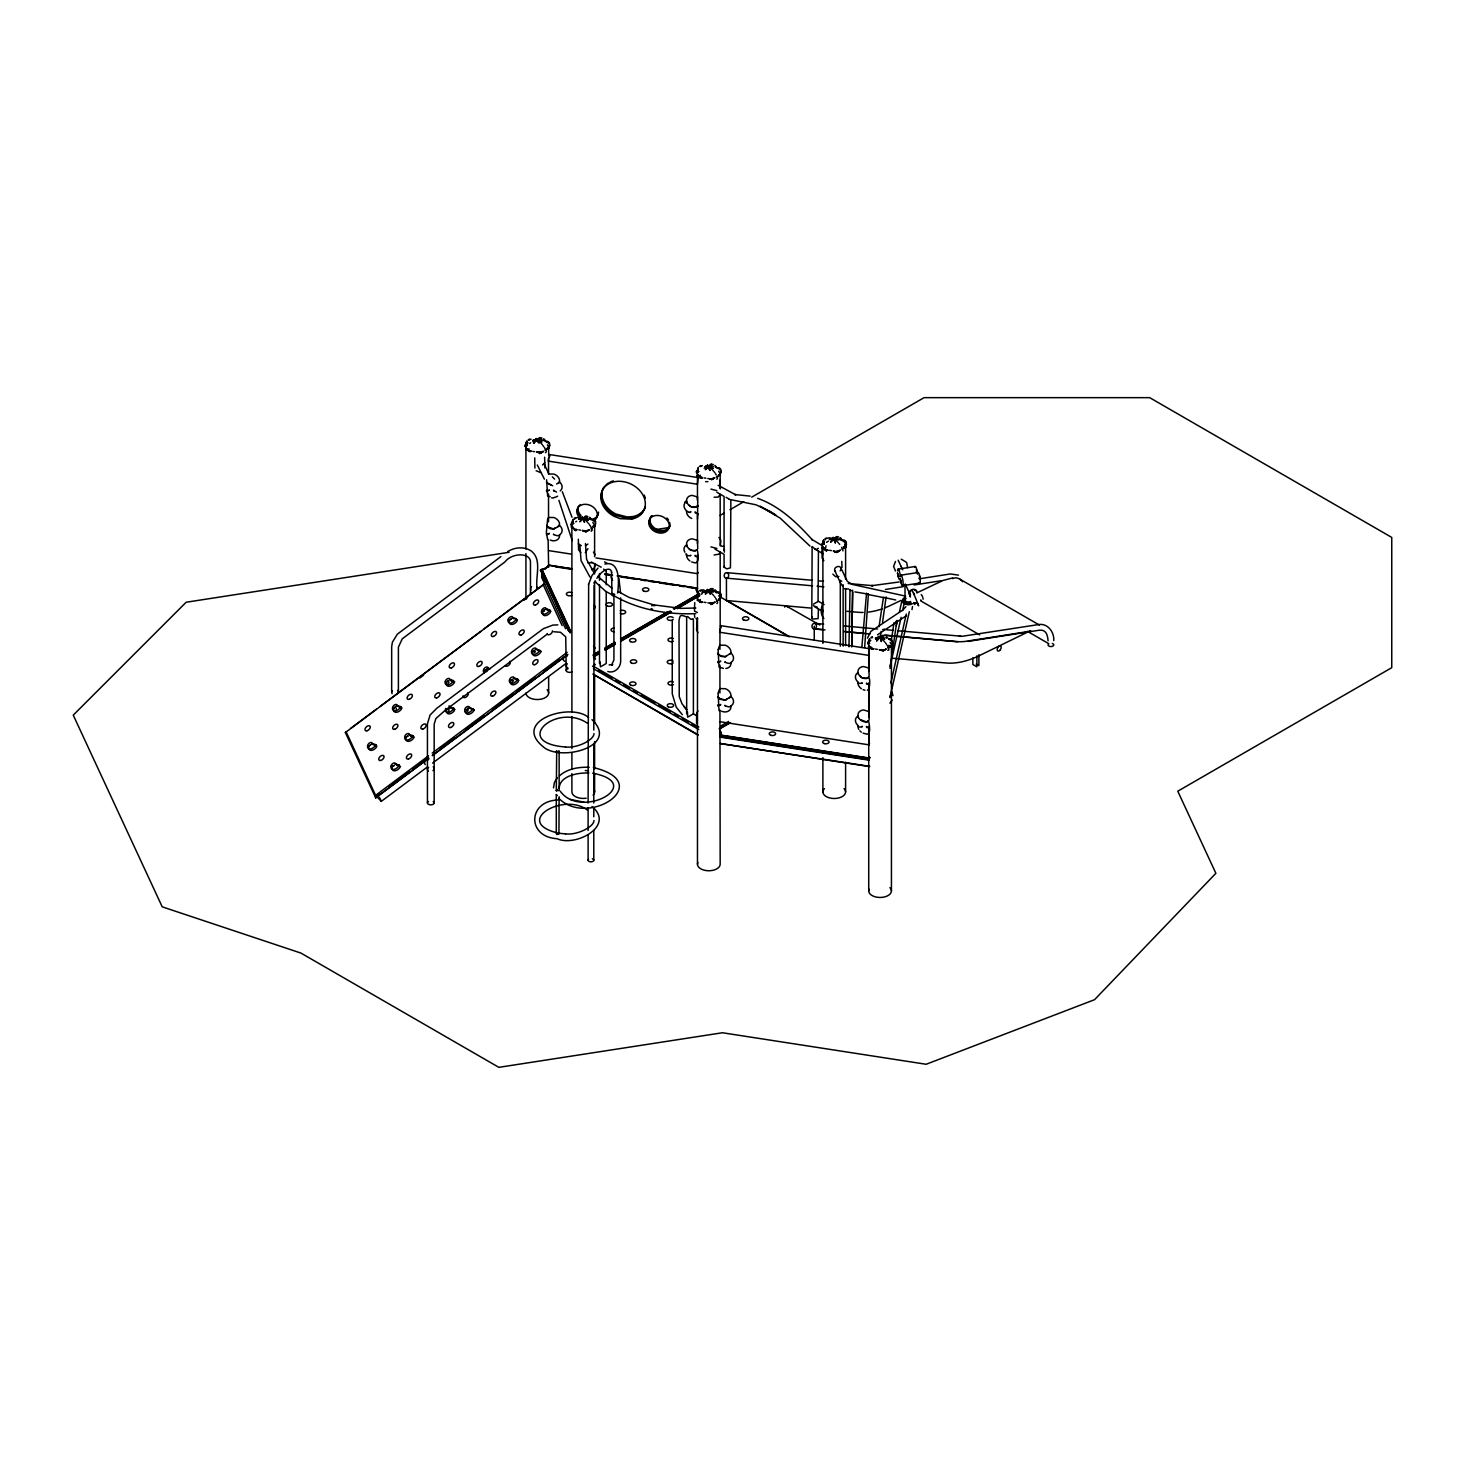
<?xml version="1.0" encoding="UTF-8"?>
<svg xmlns="http://www.w3.org/2000/svg" width="1465" height="1465" viewBox="0 0 1465 1465"><rect width="100%" height="100%" fill="white"/><g stroke="black" fill="none" stroke-linecap="round" stroke-linejoin="round"><path stroke-width="1.5" d="M730.797 509.197L730.449 567.816L726.915 568.86L724.113 567.23L724.076 554.393L715.012 549.119M730.815 507.531L730.815 500.883M818.441 608.872L818.111 618.596L812.709 619.072L811.775 618.01L812.141 546.994M548.643 567.303L548.111 539.523A14.925 3.516 43.4 0 1 547.617 539.431L546.353 532.491L547.617 519.233A14.504 9.028 -51.9 0 0 548.111 518.225A10.365 4.633 -41.1 0 0 548.533 517.456L553.935 517.53A7.545 5.952 25 0 1 559.593 524.177C557.524 528.993 549.064 531.246 546.573 525.422M550.162 496.672L548.111 496.086A14.925 3.516 43.4 0 1 547.617 495.976L546.61 479.769M719.938 710.379L719.498 710.672A14.925 3.516 43.4 0 1 719.022 710.58L718.125 693.311M723.435 668.37L719.498 667.234A14.925 3.516 43.4 0 1 719.022 667.124L718.125 649.856M697.523 519.123L697.706 501.982M697.743 548.643L697.541 542.343A14.504 12.324 52.3 0 1 697.523 541.263A10.365 7.16 46.1 0 1 697.615 540.438L692.212 538.827A7.545 5.952 25 0 0 686.572 543.735C686.353 548.697 693.568 553.166 697.139 549.631C696.955 548.093 701.186 565.691 693.568 562.487A7.545 5.952 25 0 1 691.7 561.937M697.743 505.279L697.761 506.396M869.148 676.427L868.928 670.128A14.504 12.324 52.3 0 1 868.928 668.956A10.365 7.16 46.1 0 1 869.001 668.15L863.618 666.538A7.545 5.952 25 0 0 857.959 671.428C857.648 676.079 864.149 680.126 867.61 677.965C870.338 673.79 870.595 689.63 867.39 690.29M869.148 719.864L868.928 713.565A14.504 12.324 52.3 0 1 868.928 712.411A10.365 7.16 46.1 0 1 869.001 711.587L863.618 709.976A7.545 5.952 25 0 0 857.959 714.883C857.886 720.798 865.998 723.728 868.544 720.78C868.232 719.736 872.865 737.353 864.973 733.635A7.545 5.952 25 0 1 863.105 733.086M848.968 646.798L850.03 589.663M852.63 590.249L851.751 646.981L852.648 592.245M593.362 767.55C656.448 782.64 588.6 828.238 558.806 798.352M548.752 490.427C550.144 488.614 549.082 491.507 546.665 490.574M548.752 533.883C550.144 532.07 549.082 534.945 546.665 534.029M553.953 491.251L553.477 490.116L556.499 492.148M553.953 534.688C551.243 532.674 558.458 538.168 560.216 534.34A7.545 5.952 25 0 0 559.831 525.569L559.465 525.294M690.29 512.256C691.224 510.388 691.242 512.951 689.081 512.384M690.29 555.693C693.146 554.448 685.968 557.616 685.931 553.697M695.472 513.061L695.014 511.926L697.725 513.867M695.472 556.517L695.014 555.363L697.725 557.323M720.157 661.576C721.586 659.854 720.359 662.528 718.07 661.722M720.157 705.031C721.586 703.292 720.359 705.965 718.07 705.178M725.34 662.4C722.611 660.33 729.845 665.843 731.621 662.034A7.545 5.952 25 0 0 731.236 653.28L730.98 651.87A7.545 5.952 25 0 0 725.322 645.223L719.938 645.168A10.365 4.633 -41.1 0 1 719.498 645.919A14.504 9.028 -51.9 0 1 719.022 646.926L718.198 649.526M725.303 705.837C722.684 703.896 729.845 709.261 731.621 705.489A7.545 5.952 25 0 0 731.236 696.717L730.98 695.326A7.545 5.952 25 0 0 725.322 688.678L719.938 688.605A10.365 4.633 -41.1 0 1 719.498 689.374A14.504 9.028 -51.9 0 1 719.022 690.381L718.198 692.982M861.695 683.386C864.515 681.866 857.574 685.437 857.336 681.39A7.545 5.952 25 0 1 857.721 672.746L858.087 672.582M861.695 726.841C864.313 725.12 859.149 728.783 857.977 726.036A7.545 5.952 25 0 0 858.801 729.405M866.877 684.21L866.401 683.075L869.13 685.016M866.877 727.647L866.401 726.512L869.13 728.471M549.686 456.714L549.467 454.553L548.221 461.09L697.432 484.256L698.091 477.791M721.091 627.862L720.67 625.647L719.626 632.239L868.653 655.368L869.496 648.94M861.823 647.438L866.548 593.197M864.643 647.438L868.415 593.966M368.814 748.249A5.329 3.168 -43.5 0 0 371.725 750.318A5.329 3.168 -43.5 0 0 376.505 747.077L375.846 744.696L375.223 745.74A5.329 3.168 -43.5 0 1 369.913 749.018A5.329 3.168 -43.5 0 1 367.642 745.868L367.697 745.374A2.765 1.648 -43.5 0 1 368.667 743.671L369.198 743.194A2.765 1.648 -43.5 0 1 372.238 743.506L373.52 744.879A2.765 1.648 -43.5 0 0 371.671 743.909M393.774 710.232A5.329 3.168 -43.5 0 0 396.685 712.283A5.329 3.168 -43.5 0 0 401.465 709.06L400.806 706.661L400.183 707.705A5.329 3.168 -43.5 0 1 394.872 710.983A5.329 3.168 -43.5 0 1 392.602 707.851L392.657 707.339A2.765 1.648 -43.5 0 1 393.646 705.636L394.177 705.159A2.765 1.648 -43.5 0 1 397.216 705.489L398.48 706.844A2.765 1.648 -43.5 0 0 396.044 706.13M392.235 768.704A5.329 3.168 -43.5 0 0 395.147 770.755A5.329 3.168 -43.5 0 0 399.927 767.532L399.267 765.133L398.645 766.195A5.329 3.168 -43.5 0 1 393.334 769.455A5.329 3.168 -43.5 0 1 391.063 766.323L391.118 765.829A2.765 1.648 -43.5 0 1 392.089 764.107L392.638 763.631A2.765 1.648 -43.5 0 1 395.66 763.961M406.116 737.737L406.08 738.177A5.329 3.168 -43.5 0 0 408.332 741.363A5.329 3.168 -43.5 0 0 413.643 738.104L412.984 735.705L409.376 734.551A2.765 1.648 -43.5 0 0 406.354 734.203L405.805 734.679A2.765 1.648 -43.5 0 0 404.834 736.382L404.798 736.822A5.329 3.168 -43.5 0 0 407.05 740.026A5.329 3.168 -43.5 0 0 412.361 736.749L412.984 735.705M445.287 681.738L446.569 683.075A5.329 3.168 -43.5 0 0 448.821 686.279A5.329 3.168 -43.5 0 0 454.132 683.001L453.472 680.621L452.85 681.665A5.329 3.168 -43.5 0 1 447.539 684.924A5.329 3.168 -43.5 0 1 445.268 681.793L445.323 681.298A2.765 1.648 -43.5 0 1 446.294 679.595L446.825 679.119A2.765 1.648 -43.5 0 1 449.865 679.43L451.147 680.804M484.091 672.966A5.329 3.168 -43.5 0 1 483.505 670.366L483.56 669.871A2.765 1.648 -43.5 0 1 484.53 668.168L485.08 667.692A2.765 1.648 -43.5 0 1 488.101 668.003L489.383 669.377M509.344 622.35A5.329 3.168 -43.5 0 0 512.237 624.401A5.329 3.168 -43.5 0 0 517.035 621.178L516.376 618.779L515.753 619.841A5.329 3.168 -43.5 0 1 510.443 623.101A5.329 3.168 -43.5 0 1 508.172 619.97L508.227 619.475A2.765 1.648 -43.5 0 1 509.197 617.754L509.728 617.278A2.765 1.648 -43.5 0 1 512.768 617.607L514.05 618.962A2.765 1.648 -43.5 0 0 512.201 618.01M509.509 680.236L510.772 681.591A5.329 3.168 -43.5 0 0 513.025 684.778A5.329 3.168 -43.5 0 0 518.335 681.518L517.676 679.119L517.053 680.163A5.329 3.168 -43.5 0 1 511.743 683.441A5.329 3.168 -43.5 0 1 509.472 680.309L509.527 679.815A2.765 1.648 -43.5 0 1 510.516 678.094L511.047 677.617A2.765 1.648 -43.5 0 1 514.087 677.947L515.35 679.302M539.798 650.167L539.175 651.229A5.329 3.168 -43.5 0 1 533.864 654.489A5.329 3.168 -43.5 0 1 531.594 651.357L531.649 650.863A2.765 1.648 -43.5 0 1 532.619 649.16L533.168 648.684A2.765 1.648 -43.5 0 1 536.19 648.995L541.079 651.522L536.19 649.013M541.556 611.106L542.837 612.443A5.329 3.168 -43.5 0 0 545.072 615.648A5.329 3.168 -43.5 0 0 550.4 612.37L549.741 609.989L549.119 611.033A5.329 3.168 -43.5 0 1 543.808 614.293A5.329 3.168 -43.5 0 1 541.537 611.161L541.592 610.667A2.765 1.648 -43.5 0 1 542.563 608.964L543.094 608.488A2.765 1.648 -43.5 0 1 546.134 608.799L547.416 610.173M467.536 711.349L468.122 710.342M512.311 681.994L513.501 680.566M571.789 523.188L573.035 519.324L571.844 523.939A12.013 6.922 60.1 0 1 572.284 523.628M698.146 471.419A12.013 6.922 60.1 0 0 697.194 471.986L698.384 467.372L697.084 471.089M698.201 595.797A12.013 6.922 60.1 0 0 697.267 596.347L698.164 594.882A12.013 9.468 -24.8 0 1 699.446 593.581M823.513 542.929L822.231 544.76L823.513 542.929A12.013 9.468 -24.8 0 1 824.136 542.27M868.544 642.348L867.701 642.879L869.789 638.52L868.544 642.384L869.496 641.67M920.276 579.554L919.361 575.379M548.551 565.6L545.566 568.731M588.637 584.114L588.106 803.04M595.394 564.739L594.003 568.328M594.149 585.304L593.783 730.028M548.533 474.019L553.935 474.074A7.545 5.952 25 0 1 559.593 480.721L559.026 482.809L556.608 483.963M559.062 525.88L558.055 526.759M730.852 652.987L725.358 656.814L726.603 655.606M730.852 696.443L725.358 700.27L726.603 699.061M606.235 591.512L606.235 663.517L600.485 666.831L599.954 661.832M696.717 715.744L693.403 713.84L687.653 717.154L687.47 711.844M907.604 567.669L906.597 562.395L901.25 559.191M879.037 626.727L883.45 597.372L895.756 599.991M880.502 635.883L881.197 631.378M882.553 622.332L886.105 597.042M891.343 640.315L893.998 622.643M889.969 668.351L896.946 620.428M553.514 787.84L554.466 782.347L557.396 777.714M559.209 788.225C559.502 776.487 576.258 772.568 588.912 772.989M528.902 448.62A12.013 2.545 -81.2 0 0 528.554 450.469L531.172 451.257L528.865 451.293M541.94 451.605A12.013 2.545 -81.2 0 0 541.775 452.538L536.465 452.026L540.585 453.088L543.533 451.275L539.614 452.52M587.758 530.989L582.447 530.476M587.941 548.697L585.268 552.616M700.233 475.136A12.013 2.545 -81.2 0 0 699.885 476.986L702.504 477.755L700.362 477.81M713.272 478.103A12.013 2.545 -81.2 0 0 713.107 479.037L707.796 478.542M700.288 599.496A12.013 2.545 -81.2 0 0 699.94 601.346L702.559 602.133M713.345 602.481A12.013 2.545 -81.2 0 0 713.18 603.397L711.953 603.983L714.938 602.133M838.712 550.51A12.013 2.545 -81.2 0 0 838.529 551.444L836.369 551.444M719.883 736.932L721.458 735.174L868.104 757.844L868.946 760.134L719.883 737.078L720.267 732.573M556.334 790.715L557.341 789.415M911.981 609.587L912.53 606.565M549.705 445.067L548.899 448.089L549.723 445.085M558.971 750.904L557.707 751.875M844.646 544.486A12.013 6.922 60.1 0 1 845.598 546.134L845.58 547.104L846.459 543.991M559.136 796.722L558.934 834.098L556.718 834.501L557.341 833.036M844.682 547.599L846.477 543.991M889.969 697.615L909.326 611.674M697.725 505.956C693.989 509.71 686.371 505.517 686.572 500.279A7.545 5.952 25 0 1 692.212 495.39L697.615 497.001A10.365 7.16 46.1 0 0 697.523 497.807A14.504 12.324 52.3 0 0 697.541 498.887L697.688 501.634M724.351 552.213L724.351 549.119M890.573 697.248L889.988 695.93M686.7 501.433L686.316 501.598A7.545 5.952 25 0 0 685.931 510.241L686.572 511.578A7.545 5.952 25 0 0 691.7 518.482M686.7 554.356L686.572 555.015A7.545 5.952 25 0 0 689.978 560.985M858.105 682.049L857.959 682.727A7.545 5.952 25 0 0 861.365 688.697M896.324 625.738L897.331 621.306M899.309 612.407L901.799 601.309M890.171 666.227L901.121 617.278M902.605 610.594L904.088 603.928M890.848 683.093L906.286 614.018M686.7 510.9L688.971 512.402M697.56 588.381L695.783 589.223L697.523 592.959M696.443 587.978L697.853 592.904M696.827 587.959L698.146 592.904M697.157 588.014L697.432 591.549M697.029 589.809L697.395 588.161L618.34 575.91M720.341 735.924L720.066 732.885M721.458 735.174L719.974 730.303M867.427 638.154L870.888 631.36L902.77 610.044L905.919 606.656M719.645 480.264L720.395 488.632M696.681 624.548L697.468 626.288M696.681 718.546L697.468 720.286M822.103 552.14L822.891 553.88M694.74 602.536L694.465 610.612M897.129 620.83L895.701 621.654M886.288 597.5L885.281 597.921M868.946 733.617L868.965 744.843L719.938 721.714M556.297 790.496L556.7 750.739M546.573 482.974L546.573 481.967M717.978 654.122L717.978 653.115M717.978 697.578L717.978 696.553M724.113 567.23L724.443 566.058M811.775 618.01L812.104 616.82M587.941 544.046L585.524 545.731M588.545 584.407L591.988 575.489L597.995 568.072M916.376 569.702L917.475 572.082M720.432 551.957L719.425 553.697M486.325 671.684L487.094 670.75M534.395 652.676L535.403 651.65M367.642 745.868L368.942 747.168M392.602 707.851L393.902 709.133M508.172 619.97L509.472 621.252M547.141 448.418L547.214 448.198A12.013 9.468 -24.8 0 1 547.928 448.693L548.826 447.228A12.013 6.922 60.1 0 0 547.361 444.792M718.582 474.971L720.212 474.66L721.036 471.583L719.26 475.191A12.013 9.468 -24.8 0 0 718.656 474.715M428.512 755.848L375.608 795.349L375.644 797.802L428.751 758.321M718.766 595.669A12.013 6.922 60.1 0 1 720.231 598.105L720.231 599.057L721.11 595.944L719.333 599.551A12.013 9.468 -24.8 0 0 718.711 599.075M890.097 642.439A12.013 6.922 60.1 0 1 891.562 644.875L891.562 645.845L892.441 642.732L891.214 646.834L890.317 645.589M559.136 751.344L559.136 790.459L556.37 790.752M952.433 578.565L955.711 577.796A26.608 15.364 -60 0 1 962.597 581.77M698.164 572.412L697.578 573.694L595.962 557.927M868.965 744.843L869.569 743.561M548.954 448.18L547.251 448.473M720.341 599.057L718.637 599.332M890.372 646.559L891.691 645.79L890.354 646.541M720.395 494.346L718.051 497.129L714.096 497.203M697.358 617.662L696.571 629.602L697.944 632.697M593.911 665.623L594.772 663.956M670.146 525.477L667.93 529.982A10.64 8.387 25 0 1 650.606 527.949A10.64 8.387 25 0 1 657.254 515.424A10.64 8.387 25 0 1 668.956 528.059M892.185 700.05L889.933 703.2M345.392 732.518L544.687 583.729L484.256 628.668M533.901 443.163C536.813 433.493 543.259 450.433 535.586 438.841M579.884 521.613L583.308 518.244L586.769 517.713L585.011 517.53L583.381 518.207L587.923 520.35M876.638 640.809L879.128 638.044L882.956 636.707M592.794 522.492A12.013 6.922 60.1 0 1 594.808 525.679L593.618 527.363L595.687 523.536L593.911 527.144M445.781 708.327A2.765 1.648 -43.5 0 0 445.58 708.913L445.543 709.353A5.329 3.168 -43.5 0 0 447.796 712.539A5.329 3.168 -43.5 0 0 453.106 709.261L453.729 708.218L454.388 710.617A5.329 3.168 -43.5 0 1 449.077 713.894A5.329 3.168 -43.5 0 1 446.807 710.745M472.957 708.639L472.334 709.701A5.329 3.168 -43.5 0 1 467.024 712.961A5.329 3.168 -43.5 0 1 464.753 709.829L464.808 709.335A2.765 1.648 -43.5 0 1 465.778 707.613L466.328 707.137A2.765 1.648 -43.5 0 1 469.349 707.467L474.239 709.994L469.349 707.485M474.239 709.994L473.616 711.038A5.329 3.168 -43.5 0 1 468.306 714.316A5.329 3.168 -43.5 0 1 466.035 711.166M541.079 651.522L540.457 652.566A5.329 3.168 -43.5 0 1 535.677 655.789A5.329 3.168 -43.5 0 1 532.766 653.738M579.939 521.687L583.253 518.225L587.978 520.423M876.693 640.883L880.026 637.422L875.484 638.062M904.601 601.694L901.762 601.474M878.487 636.799L882.333 636.652M884.64 629.144L882.608 629.712M596.896 578.327C601.071 570.91 610.74 565.398 611.674 572.485M823.367 602.225C820.894 606.821 819.961 614.568 823.879 618.486M547.452 566.918L548.789 565.069L571.478 568.658M548.002 566.497L548.972 565.087M549.174 565.197L545.603 568.31M868.104 757.844L868.855 756.819M869.184 756.966L868.324 758.138L721.055 735.357L720.927 732.28M869.478 757.167L868.525 758.504L720.67 735.631L720.579 732.427M869.734 757.442L868.69 758.888L720.139 735.943M869.935 757.753L868.837 759.273L720.066 736.254M868.379 594.131L854.919 591.915M822.414 609.495L822.891 611.656M818.331 548.295L816.078 549.576L813.478 547.764M895.518 561.443L893.595 566.332L895.481 571.039M533.956 443.089L537.325 439.793L536.153 438.493M572.192 523.133L571.258 523.17M696.461 471.437L698.091 470.521M698.842 595.761L696.681 595.577M821.883 543.845L824.209 543.808M696.315 471.583L698.622 471.858M526.759 444.005L524.983 445.085L527.455 444.884M572.229 524.928L571.881 525.367A2.197 1.74 -24.8 0 0 573.364 528.224M594.808 526.649L593.38 526.484M720.157 474.697L720.176 473.726A12.013 6.922 60.1 0 0 718.692 471.291M697.944 710.836L696.662 713.492L696.571 723.6M591.915 569.83L593.581 568.786M714.096 554.997L719.004 554.155M555.198 527.913L553.953 529.121L547.507 526.722M868.141 720.872L866.895 722.08L860.431 719.681M559.062 482.425L558.055 483.304M730.467 653.573L729.46 654.452M730.467 697.029L729.46 697.908M592.501 666.429L595.211 664.652M692.963 618.761L690.912 619.402L687.653 616.509L686.664 617.076L686.664 713.84M528.975 440.306L529.231 440.068A15.016 8.662 60.1 0 1 531.081 439.152M700.38 591.182L700.636 590.944A15.016 8.662 60.1 0 1 703.896 589.827M871.712 637.971L871.968 637.733A15.016 8.662 60.1 0 1 872.536 637.33M526.796 444.921A12.013 6.922 60.1 0 0 525.862 445.47L527.29 445.36M543.845 610.209C546.573 611.143 540.622 612.388 544.376 609.825M529.726 450.726L528.975 451.385L530.293 451.659A12.013 9.468 -24.8 0 1 530.916 450.982M872.444 648.391L871.712 649.032L873.03 649.306A12.013 9.468 -24.8 0 1 873.653 648.647M574.884 529.817L575.727 530.788L575.818 529.14M701.643 477.553L700.307 477.791L697.523 474.514L700.307 477.883L701.057 477.242L699.885 476.986M825.161 550.291L827.066 549.979M559.337 775.937C567.285 768.722 578.84 766.818 589.223 767.33M702.358 592.666C706.936 587.758 724.186 594.332 704.812 590.981M829.446 539.376C843.602 540.365 840.873 538.973 829.446 539.468M500.883 556.608L397.345 634.18L392.4 642.183L391.668 646.798L391.668 691.956M350.776 728.325L376.377 709.207M380.039 706.478L480.685 631.507M419.869 677.984L423.513 675.273M523.866 600.339L527.51 597.628M432.175 753.12L567.175 652.328M380.131 793.554L376.487 796.282L381.321 801.355L427.084 767.184M389.269 786.742L409.339 771.762M412.984 769.033L427.579 758.138M440.342 748.597L454.937 737.701M465.888 729.533L484.146 715.909M493.266 709.097L513.336 694.117M516.98 691.388L535.219 677.764M544.339 670.952L558.934 660.056M375.644 797.802L428.659 758.211M432.322 755.482L567.614 654.47M432.413 755.592L567.724 654.58M432.578 763.1L566.222 663.315M546.976 634.363L445.287 710.232L435.874 718.564L434.171 724.204L434.171 802.893M877.498 634.803L906.487 615.648M396.191 708.218L396.283 709.628M449.114 709.793L448.601 711.294M570.856 631.58L542.087 569.629L540.896 569.629L567.981 629.877M709.591 478.963L711.77 479.586L714.865 477.755L710.47 479.311M704.079 591.42L702.174 592.19A12.013 2.545 -81.2 0 1 702.669 591.384M875.411 638.209L880.044 637.385L878.139 636.597L879.183 636.469A12.013 9.468 -24.8 0 1 880.08 636.414M539.523 453.619L540.585 453.088M710.928 604.496L714.92 602.133M881.857 650.46L884.512 650.185L881.857 650.46A12.013 6.922 60.1 0 0 881.417 649.636M840.287 550.181L836.295 552.543L833.237 550.932L837.211 552.012L840.287 550.181M822.597 543.607L824.044 544.266M818.056 601.511L818.441 551.225M591.073 528.792L592.483 528.004M716.44 476.839L717.832 476.052M719.993 515.479L723.948 513.19M729.9 509.747L743.762 501.744M751.692 497.166L924.067 397.656L1149.677 397.656L1391.75 537.417L1391.75 667.674L1177.768 791.21L1215.877 873.305L1094.538 999.698L926.155 1064.268L722.446 1032.752L498.851 1067.344L300.929 953.074L162.212 906.835L73.25 715.14L186.147 602.243L509.088 552.287M593.307 654.708L599.167 651.339M605.027 647.951L614.787 642.311M620.629 638.941L667.491 611.894M673.332 608.506L698.713 593.856M593.343 655.02L599.222 651.632M605.1 648.244L614.915 642.586M620.794 639.18L667.839 612.022M673.717 608.634L697.248 595.046M593.38 655.404L599.295 651.998M605.192 648.592L615.025 642.897M620.94 639.491L670.128 611.088M674.065 608.817L697.688 595.175M593.417 655.807L599.332 652.383M605.265 648.977L615.135 643.263M621.068 639.839L670.421 611.344M674.376 609.074L698.072 595.394M595.413 655.075L599.386 652.786M605.32 649.361L615.227 643.648M621.16 640.223L670.64 611.638M676.592 608.213L698.164 594.882M595.376 655.496L599.258 653.244M605.1 649.874L614.842 644.252M620.684 640.883L669.377 612.773M677.16 608.268L698.585 595.907M593.453 656.943L599.313 653.573M605.155 650.185L614.915 644.545M620.702 641.359L671.501 611.894M677.215 608.726L698.805 596.127M716.495 601.218L717.905 600.412M592.849 674.01L697.834 735.045M841.862 549.265L843.254 548.459M813.478 604.148L818.441 601.291L824.154 604.606M720.817 725.926L728.618 721.421M719.791 727.812L723.692 725.56M719.132 728.783L730.064 722.648M720.743 728.288L730.486 722.648M887.827 647.988L889.237 647.2M525.862 445.47L527.107 444.756M586.055 530.733L585.506 532.088L589.498 529.707L586.348 530.843M593.563 526.393L594.808 525.679M697.194 471.986L698.439 471.272M697.267 596.347L698.512 595.632M812.727 546.665L811.775 547.214M844.353 546.866L845.598 546.134M707.394 465.083L709.884 470.411M706.808 589.809C710.69 589.681 712.338 600.265 707.558 589.351M507.696 551.591C514.636 547.214 524.031 546.298 531.081 550.895C542.746 559.74 534.871 577.009 537.197 588.967M528.206 439.775L529.579 439.115M574.17 518.244L575.562 517.566M699.538 466.291L700.911 465.614M699.592 590.651L700.984 589.974M824.96 538.699L826.352 538.021M870.924 637.44L872.316 636.762M901.14 600.375L890.867 605.265A112.475 64.936 -60 0 1 885.135 607.755M917.328 592.666L942.984 580.451L952.708 577.924M1030.518 630.719L978.657 655.954A112.475 64.936 -60 0 1 945.822 662.967L892.35 658.188M686.7 544.888L686.316 545.053A7.545 5.952 25 0 0 684.833 552.213M858.087 716.037L857.721 716.202A7.545 5.952 25 0 0 857.336 724.845L858.105 725.505M543.387 569.024L545.859 567.926M543.204 569.372L546.317 567.889M546.573 567.999L542.215 570.013M592.08 562.798L587.685 562.78M449.077 682.086L448.089 683.477M532.747 440.416L537.289 439.756L533.406 440.123M697.139 595.596L698.677 596.218M604.899 564.08C620.812 560.106 618.871 584.389 617.607 592.995M849.901 590.212L851.971 590.761M838.859 576.496L835.618 576.697L832.853 574.152M704.738 466.621L710.031 466.511L713.327 468.452L709.17 466.328L705.599 466.328M913.409 592.757L918.647 605.851L917.896 604.606M543.716 569.043L540.622 569.793L569.098 631.122M543.9 569.189L540.457 570.013L568.969 631.452M540.402 570.453L541.72 570.141M565.563 628.723L541.72 577.375L542.215 571.826M542.581 465.009L544.797 462.812M716.861 490.665L710.928 489.09M716.861 548.441L710.928 546.885M557.854 800.018C527.785 800.952 526.576 836.936 557.121 838.712C575.562 847.283 615.575 825.802 591.988 806.537M844.005 547.379L845.635 547.086L844.17 546.939M889.969 646.12L891.617 645.809M539.596 439.006L537.362 439.72L542.013 441.954L537.417 439.738L540.219 439.06M710.928 465.504L705.306 469.734L707.723 466.896L711.551 465.559M711.001 589.882L705.361 594.112L707.778 591.274L711.624 589.919M576.294 529.506L574.372 529.836M873.048 648.702L871.272 648.134A12.013 2.545 -81.2 0 1 871.455 647.2M549.741 609.989L546.134 608.817M551.023 611.326L549.027 611.143M516.376 618.779L512.768 617.626M517.475 620.153L515.662 619.951M453.472 680.621L449.865 679.449M454.754 681.957L451.33 681.024M517.676 679.119L514.087 677.965M518.958 680.456L516.98 680.291M400.806 706.661L397.198 705.507M402.088 707.998L400.11 707.833M453.729 708.218L450.121 707.064A2.765 1.648 -43.5 0 0 448.858 706.002M455.011 709.573L453.033 709.39M414.265 737.042L412.288 736.877M375.846 744.696L372.238 743.524M376.945 746.07L375.132 745.868M399.267 765.133L395.66 763.979L397.125 765.554M400.549 766.488L398.553 766.305M899.162 581.99L872.298 585.615M919.196 578.84L950.364 573.95L958.476 575.141M885.464 589.479L903.154 586.696M914.215 584.956L940.768 580.799M1030.774 631.14L966.625 641.212A85.812 49.535 -60 0 1 957.048 641.578L884.512 635.096M967.724 641.45L1038.832 630.28C1045.131 629.382 1047.512 633.173 1048.079 640.809M655.881 529.579L669.432 527.473M898.1 569.134L915.24 566.479M900.902 575.159L918.042 572.522M902.568 585.689L919.709 583.052M696.736 506.267C695.197 507.366 691.224 508.08 689.044 505.077M696.736 549.723L695.417 550.73L690.29 549.943L689.044 548.533M868.141 677.416L866.822 678.442L861.676 677.636L860.431 676.226M838.529 551.444L835.892 551.737L837.339 552.012M883.175 650.698L879.201 649.673L883.102 650.039M711.862 479.604L710.946 479.018M817.488 607.352L813.478 605.704M715.305 467.243A15.016 11.848 -24.8 0 1 717.246 467.976L719.846 468.251M889.548 639.582A15.016 11.848 -24.8 0 0 888.651 639.125L891.251 639.399M547.489 441.386L545.841 441.496L548.514 441.752M593.471 519.837L594.497 520.203M843.62 540.347L845.268 540.658M718.894 592.245L717.191 592.373L719.919 592.629M717.172 467.994L718.839 467.884M844.261 540.31L842.595 540.402A15.016 11.848 -24.8 0 1 845.195 541.977L845.561 542.306A2.197 1.74 -24.8 0 1 845.909 542.636M888.577 639.143L890.244 639.033M707.943 481.674L705.617 481.655M565.508 747.004C577.265 748.45 594.076 739.88 593.966 733.654M565.508 833.896C577.265 835.361 594.076 826.773 593.966 820.547M557.835 624.877L552.891 625.079L543.387 628.686L436.808 708.254L430.069 715.048L427.432 723.856L427.432 802.893M553.752 631.763L560.472 632.257L565.746 636.872L566.222 670.439M540.548 472.591L536.135 470.723M695.875 608.012L680.785 608.378L653.573 604.862M695.82 613.652C668.351 614.751 639.711 610.154 615.538 596.621M552.69 485.757L546.665 482.663M553.807 497.972L551.518 497.862M827.926 550.181L825.784 550.236L827.926 550.181M702.559 602.133L700.27 602.17L697.578 598.892M585.268 770.535L588.564 770.718M872.133 585.615L848.217 583.51M726.896 572.669A2.838 2.234 -84.9 0 1 728.123 577.247A2.838 2.234 -84.9 0 1 724.314 576.478A2.838 2.234 -84.9 0 1 726.896 572.669L812.269 580.287M819.008 580.891L823.513 581.294M812.581 585.835L726.439 578.144L726.439 600.522L811.262 608.103M817.122 586.238L823.916 586.842M844.316 588.674L848.858 589.077M847.008 611.29L858.032 612.278A112.475 64.936 -60 0 0 863.141 612.443M814.687 623.357A2.838 2.234 -84.9 0 1 815.913 627.936A2.838 2.234 -84.9 0 1 812.104 627.167A2.838 2.234 -84.9 0 1 814.687 623.357L823.678 624.163M843.895 625.958L877.608 628.979M886.581 629.785L893.339 630.371M897.825 630.774L962.322 636.286L1038.154 624.639C1047.42 622.698 1054.452 632.001 1053.756 640.608M814.247 628.833L823.312 629.639M843.712 631.452L864.112 633.283M813.789 628.943L825.033 629.95M845.25 631.763L869.972 633.96M885.702 635.37L892.441 635.975M896.928 636.378L957.597 641.798M698.787 471.4L697.065 471.217M609.11 664.89L612.773 664.542L611.546 665.256L613.927 659.909L613.927 593.856M607.81 671.538C614.861 673.79 621.233 667.033 620.666 660.147L620.666 597.885M581.33 545.694L578.364 543.826M565.527 747.004C511.065 742.847 555.986 702.174 587.3 723.124M570.05 799.396L583.931 802.106M558.348 833.182L565.527 833.896M557.286 751.838L556.297 751.325M697.395 612.498L694.52 611.088M582.136 516.944L584.535 522.364L582.264 516.907M532.802 451.403L534.597 451.678M704.134 477.92L705.929 478.194M829.556 550.327L831.369 550.602M578.767 529.872L580.58 530.147M704.189 602.28L706.002 602.555M875.539 649.05L877.334 649.343M549.467 454.553L698.311 477.608M551.316 485.08L547.507 483.267M548.533 550.584L571.112 554.081M604.953 573.841L609.513 574.555M548.588 565.325L571.954 568.914M605.008 574.06L612.571 575.196M617.076 575.892L696.04 588.106M555.327 566.79L571.13 569.244M605.008 574.481L609.532 575.177M620.83 576.917L636.634 579.371M641.157 580.067L645.662 580.763M650.185 581.458L654.708 582.154M659.213 582.869L675.035 585.304M679.54 586L684.063 586.714M688.587 587.41L693.091 588.106M720.67 625.647L869.716 648.757M719.938 736.602L868.91 759.657M869.697 766.323L720.066 743.506L869.496 766.616M711.422 478.762L713.107 479.037M528.554 450.469L529.836 450.671M540.091 452.264L541.775 452.538M699.94 601.346L701.241 601.547L700.307 602.225L697.596 598.892M711.477 603.141L713.18 603.397M841.771 581.22L840.745 580.836M697.523 619.146L695.985 618.688M750.19 496.122L734.661 494.511L735.87 494.877L718.125 485.281M883.798 597.628L867.536 594.405M592.593 773.172C647.072 783.629 580.891 820.528 560.216 791.118M711.422 464.149L713.235 464.552M540.091 437.65L541.904 438.035M836.845 536.556L838.658 536.959M586.055 516.101L587.868 516.504M711.496 588.509L713.29 588.912M882.827 635.297L884.64 635.7M582.447 530.495L586.421 531.539L585.579 530.971M707.87 602.902L711.77 603.269M556.627 832.724C513.19 821.352 563.824 791.924 587.3 810.017M709.664 603.324L711.953 603.891L711.019 603.397M550.162 540.127L552.58 540.768A7.545 5.952 25 0 0 559.593 535.476L559.447 534.762M721.567 711.257L723.985 711.917A7.545 5.952 25 0 0 730.98 706.624L730.852 705.892M653.775 604.88L629.218 597.464L618.175 591.585M786.668 605.906L787.071 606.016A2.838 1.63 -60 0 1 787.657 607.316M825.729 550.309L822.945 546.921L826.516 551.243L826.59 549.595M728.783 498.869L726.109 497.313M557.341 795.477L556.37 794.744M757.698 498.356C779.819 506.194 797.015 522.895 812.416 539.926L811.573 539.267L822.359 545.694M905.645 596.145L852.3 584.425L847.374 581.44L840.965 568.072M685.95 616.673C680.2 614.604 680.09 614.677 678.991 620.684L679.247 696.607L682.012 703.768L686.829 709.738M713.601 466.438L712.704 466.31M540.731 439.28L543.021 440.397M729.094 499.327L755.958 504.784L770.022 511.358L775.846 515.094L760.115 506.286L780.149 518.116L809.98 546.079M718.912 654.416L721.421 656.485L725.157 656.65L720.157 655.826L718.051 653.811M718.912 697.871L720.157 698.787L718.051 697.267M588.582 717.465C570.727 702.156 511.798 720.688 542.783 746.418C559.502 762.331 620.336 746.765 591.988 719.645M564.831 661.356L563.659 660.514A3.37 2.655 -24.9 0 1 567.431 655.972M567.907 667.985L567.248 667.637A3.37 2.655 -24.9 0 1 567.34 663.737M489.731 669.011L488.101 668.022M612.278 588.454L597.683 576.441M611.381 594.405L605.814 591.439L594.625 581.294M541.372 439.793L540.786 439.262M712.777 590.67L714.426 591.274M707.613 464.954L709.957 470.448M833.036 537.362L835.306 542.819M700.252 477.846L701.625 478.158A12.013 9.468 -24.8 0 1 702.248 477.498M959.612 579.005L1039.509 625.115M1027.478 631.378L1048.903 643.758M921.155 601.126L979.7 634.913M976.203 664.103L978.876 665.641L978.876 654.708M723.71 546.408C716.916 546.427 723.783 541.336 718.912 537.417M819.851 625.042L786.174 605.942A2.838 1.63 -60 0 0 784.654 607.059M726.823 600.558L789.25 636.597M720.835 597.281L789.067 636.671M604.551 561.882L607.169 563.402M591.237 561.974L601.181 567.193M593.508 666.282L698.805 727.061M598.343 670.366L611.985 678.258M615.886 680.511L619.787 682.763M623.705 685.016L629.547 688.385M633.448 690.638L637.348 692.89M641.249 695.143L654.91 703.035M658.811 705.288L670.512 712.045M674.413 714.297L678.332 716.55M682.232 718.802L688.074 722.19M691.974 724.443L695.875 726.695M593.435 668.699L698.787 729.515M594.808 675.145L698.201 734.844M814.613 548.862L822.268 553.294M814.613 606.803L822.268 611.216M716.825 492.24L724.076 496.47L724.076 550.51M882.351 650.167L883.267 650.716M580.891 552.525L578.583 549.924L578.364 539.193M603.58 569.116L606.089 570.856M559.465 481.839L559.831 482.131A7.545 5.952 25 0 1 560.216 490.885M719.919 486.472L720.817 487.735M574.829 529.744L572.174 526.466L574.939 529.836M823.879 560.71L822.085 558L821.993 548.002M593.49 552.049L595.284 554.759M593.49 646.047L595.175 648.189M594.424 521.522L594.772 521.851A2.197 1.74 -24.8 0 1 595.12 522.181M714.865 465.394L716.202 466.657M886.27 636.543L887.644 637.879M714.92 589.772L716.312 591.109M544.87 440.159L543.533 438.896L544.907 440.233M552.36 476.876L554.612 479.073M684.228 707.009L686.572 709.481M531.612 651.302L532.894 652.639M483.523 670.311L484.805 671.648M450.121 707.064L451.403 708.401A2.765 1.648 -43.5 0 0 448.968 707.687M409.376 734.551L410.841 736.126M391.082 766.268L392.364 767.605M682.324 714.7L676.189 707.119L672.252 693.824L672.252 620.428M700.325 602.243L701.698 602.536A12.013 9.468 -24.8 0 1 702.321 601.859M833.274 537.454L835.38 542.856M921.247 594.534L922.639 596.713M544.394 479.128L537.307 465.009M840.837 583.656L842.741 586.311M697.212 591.347L698.604 593.179M719.645 730.449L720.853 732.134M891.819 691.59L892.991 695.637M842.412 540.384L840.287 537.82L842.412 540.384A11.354 6.556 0 0 1 845.213 543.423M589.992 577.082L581.056 560.637L579.902 545.438M594.68 573.932L586.586 559.355L585.451 543.497M711.752 465.046L711.66 464.863A15.016 3.186 -81.2 0 0 711.239 464.423M858.307 674.303L857.959 673.204M858.307 717.74L857.959 716.66M686.902 503.154L686.572 502.056M686.902 546.591L686.572 545.511M711.917 589.589L711.734 589.241A15.016 3.186 -81.2 0 0 711.294 588.784M540.53 438.731L540.329 438.365A15.016 3.186 -81.2 0 0 539.889 437.925M610.887 576.825L612.59 580.378M901.103 566.387L902.696 569.848M911.889 589.644L914.307 594.827M905.224 583.986L909.802 593.874M901.744 584.736L901.561 584.352A5.329 1.135 81.2 0 1 900.645 580.708M834.684 570.471L840.507 583.052M541.647 569.537L570.526 631.763M541.244 569.537L570.489 632.55M540.896 569.629L570.233 632.843M542.215 577.247L544.119 581.367M543.039 584.425L562.139 625.592M379.417 797.253L381.321 801.355M345.996 731.548L375.608 795.349M345.3 732.427L375.736 797.912M544.247 463.984L548.423 473.03M562.304 491.709L571.991 517.218M901.378 567.01L898.173 560.198M572.229 540.603L558.916 500.371M867.774 643.446L868.196 644.435M821.792 544.724L822.213 545.712M696.369 472.298L696.791 473.305M525.056 445.781L525.459 446.788M525.038 445.8L525.441 446.807M694.85 617.479L694.465 615.08M891.984 640.168L892.386 641.304M846.001 541.446L846.404 542.581M720.579 469.038L720.981 470.155M720.652 593.398L721.055 594.534M549.247 442.522L549.65 443.657M919.654 579.334L919.251 577.778M618.798 577.796L620.666 593.435M841.734 561.351L842.027 567.449M697.175 590.084L697.615 592.245M719.938 733.178L720.267 735.357M544.632 457.19L544.888 467.921M730.852 662.455L730.98 663.169A7.545 5.952 25 0 1 725.853 668.48M916.559 572.321L916.376 571.149M883.303 636.689L883.157 636.195A15.016 3.186 -81.2 0 0 882.626 635.572M922.895 597.812L923.133 599.222M534.89 468.122L534.725 457.849M611.564 571.973L611.931 592.995M976.862 655.862L976.862 666.813L972.852 664.487L972.852 657.913M905.004 584.681L905.004 599.936M891.434 646.376L891.434 890.903M869.148 684.814L869.148 686.078M869.148 728.27L869.148 729.515M868.965 654.416L868.965 667.967M868.965 688.312L868.965 713.18M868.727 646.376L868.727 671.501M868.727 682.928L868.727 717.209M868.727 726.347L868.727 890.903M845.598 547.416L845.598 579.408M845.598 588.545L845.598 645.68M845.598 762.24L845.598 791.942M843.144 584.7L843.144 646.138M840.306 580.195L840.306 646.193M822.891 549.705L822.891 643.391M822.891 757.661L822.891 791.942M814.247 626.159L814.247 640.022M720.176 488.706L720.176 472.719A11.354 6.556 0 0 1 718.656 475.997M720.176 495.573L720.176 545.841M720.176 552.708L720.176 596.127M720.176 626.8L720.176 597.116A11.354 6.556 0 0 1 718.656 600.394M719.938 629.034L719.938 649.38M719.938 665.202L719.938 692.963M719.938 710.415L720.176 864.204A11.354 6.556 0 0 1 707.339 870.704A11.354 6.556 0 0 1 697.853 862.519M717.978 661.502L717.978 662.766M717.978 704.958L717.978 706.222M697.743 513.666L697.743 514.929M697.743 557.121L697.743 558.385M697.468 475.008L697.468 500.133M697.468 513.849L697.468 543.552M697.468 554.979L697.468 589.26M697.468 617.662L697.468 864.204M693.403 619.329L693.403 713.84M606.235 571.258L606.235 584.755M599.496 573.493L599.496 580.25M599.496 584.755L599.496 663.517M594.607 556.737L594.607 524.781A11.354 6.556 0 0 1 594.222 526.484M594.607 563.586L594.607 572.723M594.607 581.861L594.607 659.47M594.607 675.457L594.607 723.38M594.607 741.656L594.607 769.052M594.607 773.612L594.607 791.869M593.783 743.689L593.783 803.04M593.783 807.618L593.783 816.756M593.783 830.472L593.783 860.211M588.106 807.618L588.106 830.472M588.106 835.05L588.106 860.211M571.899 527.07L571.899 711.972M571.899 716.531L571.899 748.505M571.899 753.065L571.899 769.052M571.899 773.612L571.899 791.869A11.354 6.556 0 0 0 586.201 798.205M556.297 794.488L556.297 833.695M548.643 448.455L548.643 455.322M548.533 457.886L548.533 473.708M548.533 494.053L548.533 521.815M548.643 676.995L548.643 693M546.573 490.354L546.573 491.617M546.573 533.809L546.573 535.073M541.72 571.936L541.72 577.375M530.458 593.38L530.458 562.78C531.282 552.25 512.072 552.488 504.967 561.901L402.252 638.832L398.407 647.145L398.407 692.121M525.935 448.455L525.935 549.009M525.935 553.587L525.935 599.295M425.308 764.602A3.37 2.655 -24.9 0 1 428.714 759.603M433.201 766.781A3.37 2.655 -24.9 0 1 432.981 770.7M428.384 771.231A3.37 2.655 -24.9 0 1 428.604 767.294M433.182 801.52A3.37 1.941 0 0 1 433.182 804.267A3.37 1.941 0 0 1 428.403 804.267A3.37 1.941 0 0 1 428.403 801.52M397.931 690.235A3.37 2.655 -24.9 0 1 398.132 692.304M392.126 693.659A3.37 2.655 -24.9 0 1 392.29 690.876M571.973 671.812A3.37 1.941 0 0 1 566.918 671.629A3.37 1.941 0 0 1 567.907 668.754M536.996 587.172A3.37 2.655 -24.9 0 1 537.087 587.868M530.989 590.084A3.37 2.655 -24.9 0 1 531.575 586.678M530.916 594.369A3.37 1.941 0 0 1 530.916 592.409M467.829 692.798A3.186 1.886 -43.5 0 1 466.09 697.084A3.186 1.886 -43.5 0 1 463.013 695.82M509.93 661.374A3.186 1.886 -43.5 0 1 509.161 664.872A3.186 1.886 -43.5 0 1 505.498 665.916M552.47 630.847A3.186 1.886 -43.5 0 1 549.961 634.418A3.186 1.886 -43.5 0 1 547.178 633.576M449.297 679.833A2.765 1.648 -43.5 0 1 451.019 680.328M513.519 678.35A2.765 1.648 -43.5 0 1 515.24 678.826M545.566 609.202A2.765 1.648 -43.5 0 1 547.416 610.154M486.948 668.663A2.765 1.648 -43.5 0 1 489.273 668.901M409.376 734.826A2.765 1.648 -43.5 0 1 410.658 735.87M395.092 764.364A2.765 1.648 -43.5 0 1 396.942 765.298M467.591 708.492A2.765 1.648 -43.5 0 1 470.631 708.804M535.622 649.398A2.765 1.648 -43.5 0 1 537.472 650.35M586.806 517.658A12.013 9.468 -24.8 0 1 587.611 517.914M589.754 519.031A12.013 9.468 -24.8 0 1 590.377 519.507M572.742 522.474A12.013 9.468 -24.8 0 1 573.364 521.796M575.782 518.152A15.016 8.662 60.1 0 1 580.836 517.768M584.15 519.397A15.016 8.662 60.1 0 0 583.308 518.866A15.016 11.848 -24.8 0 0 581.037 519.379M584.993 519.983A15.016 8.662 60.1 0 1 585.817 520.661M586.623 521.394A15.016 8.662 60.1 0 1 587.41 522.181M588.161 523.023A15.016 8.662 60.1 0 1 588.893 523.921M589.589 524.873A15.016 8.662 60.1 0 1 591.42 527.913L591.695 528.462A2.197 1.264 60.1 0 1 592.098 530.44M572.998 524.104A15.016 11.848 -24.8 0 1 573.841 523.316M575.69 521.87A15.016 11.848 -24.8 0 1 576.697 521.247M587.831 518.793A15.016 11.848 -24.8 0 1 589.937 519.214M592.794 520.386A15.016 11.848 -24.8 0 1 593.636 520.917M592.611 526.246A12.013 9.468 -24.8 0 1 593.288 526.668M585.103 516.394A15.016 3.186 -81.2 0 1 585.872 516.376M583.931 517.713A15.016 3.186 -81.2 0 1 584.242 517.255M591.384 531.117A2.197 1.264 60.1 0 1 590.999 531.062M574.536 519.343A2.197 1.264 60.1 0 1 574.939 518.775M594.222 790.184A11.354 6.556 0 0 1 593.087 795.147M700.783 601.749A11.354 6.556 0 0 1 698.988 600.394M697.468 597.116A11.354 6.556 0 0 1 698.988 593.838M586.201 531.117A11.354 6.556 0 0 1 583.253 531.337M592.373 858.783A2.838 1.63 0 0 1 593.398 861.017A2.838 1.63 0 0 1 589.534 861.621A2.838 1.63 0 0 1 588.49 859.387M614.769 594.644A2.838 1.63 0 0 1 612.04 593.417M882.278 608.817A112.475 64.936 -60 0 1 868.434 612.077M1052.328 643.483A2.838 1.63 0 0 1 1053.481 645.607A2.838 1.63 0 0 1 1049.947 646.45A2.838 1.63 0 0 1 1048.171 644.49M910.644 594.973A3.37 2.655 -24.9 0 1 912.109 590.157M914.581 590.047A3.37 2.655 -24.9 0 1 915.771 590.871M900.206 578.822A5.329 1.135 81.2 0 1 899.107 579.096L898.759 578.327A5.329 1.135 81.2 0 1 897.844 574.683M897.569 570.874A5.329 1.135 81.2 0 1 898.759 569.702L899.125 570.471A5.329 1.135 81.2 0 1 900.297 576.789A5.329 1.135 81.2 0 1 901.561 575.727L901.927 576.514A5.329 1.135 81.2 0 1 903.118 583.418A5.329 1.135 81.2 0 1 901.909 585.139M919.049 582.484A5.329 1.135 81.2 0 0 920.258 580.763A5.329 1.135 81.2 0 0 919.049 573.859L918.702 573.071A5.329 1.135 81.2 0 0 917.603 573.364M914.801 567.321A5.329 1.135 81.2 0 1 915.9 567.047L916.248 567.816A5.329 1.135 81.2 0 1 917.438 574.134M916.779 592.904A4.084 3.223 -24.9 0 0 913.922 589.296A4.084 3.223 -24.9 0 0 909.142 592.446L909.014 593.325A4.084 3.223 -24.9 0 0 910.205 595.486M920.771 599.844A4.084 3.223 -24.9 0 1 920.917 600.687M915.057 604.551A4.084 3.223 -24.9 0 1 914.233 604.148M912.384 603.781A5.677 3.278 0 0 1 904.344 603.781A5.677 3.278 0 0 1 904.344 599.148M910.644 601.456A3.37 1.941 0 0 1 905.883 601.328A3.37 1.941 0 0 1 906.084 598.581M911.193 602.866A5.677 3.278 0 0 1 903.447 601.657A5.677 3.278 0 0 1 905.517 597.189M835.526 571.588A3.37 2.655 -24.9 0 1 835.526 567.688A3.37 2.655 -24.9 0 1 840.123 566.973A3.37 2.655 -24.9 0 1 840.123 570.874M825.473 548.459A12.013 2.545 -81.2 0 1 826.059 545.767M839.866 539.065A12.013 9.468 -24.8 0 1 841.166 539.962M826.553 538.607A15.016 8.662 60.1 0 1 832.431 538.516M834.098 539.321A15.016 8.662 60.1 0 1 834.94 539.853M835.764 540.438A15.016 8.662 60.1 0 1 836.588 541.116M837.394 541.849A15.016 8.662 60.1 0 1 838.181 542.636M838.951 543.478A15.016 8.662 60.1 0 1 839.683 544.394M841.643 547.324A15.016 8.662 60.1 0 1 842.21 548.368M824.154 548.679A2.197 1.74 -24.8 0 1 823.092 548.606M822.652 548.386A2.197 1.74 -24.8 0 1 822.652 545.841M822.616 544.394A12.013 6.922 60.1 0 1 824.081 543.662M843.401 546.701A12.013 9.468 -24.8 0 1 844.078 547.123M835.892 536.849A15.016 3.186 -81.2 0 1 836.662 536.831M834.72 538.168A15.016 3.186 -81.2 0 1 835.013 537.71M842.888 549.961A2.197 1.264 60.1 0 1 842.888 550.895M846.111 543.039A2.197 1.74 -24.8 0 1 846.111 543.973M826.48 542.343A15.016 11.848 -24.8 0 1 828.512 541.134M831.827 539.834A15.016 11.848 -24.8 0 1 832.962 539.541M838.603 539.248A15.016 11.848 -24.8 0 1 841.734 539.981M825.326 539.798A2.197 1.264 60.1 0 1 825.473 539.468M684.869 502.532A7.545 5.952 25 0 1 685.675 501.195M700.563 466.584A15.016 8.662 60.1 0 1 702.413 465.669M706.185 465.815A15.016 8.662 60.1 0 1 707.833 466.474M708.675 466.914A15.016 8.662 60.1 0 1 710.342 468.031M711.166 468.708A15.016 8.662 60.1 0 1 711.972 469.423M712.759 470.228A15.016 8.662 60.1 0 1 713.528 471.071M714.261 471.968A15.016 8.662 60.1 0 1 714.957 472.92M715.598 473.909A15.016 8.662 60.1 0 1 716.22 474.916M708.987 466.291A15.016 3.186 -81.2 0 1 709.298 465.76M709.591 465.284A15.016 3.186 -81.2 0 1 710.983 464.332M698.182 476.29A2.197 1.74 -24.8 0 1 696.662 475.246M697.578 472.975A15.016 11.848 -24.8 0 1 698.365 472.151M704.171 468.214A15.016 11.848 -24.8 0 1 707.54 467.134M718.985 468.965A15.016 11.848 -24.8 0 1 719.773 469.569M717.063 476.51A2.197 1.264 60.1 0 1 716.733 479.147M720.139 469.899A2.197 1.74 -24.8 0 1 720.762 471.071M538.681 451.971A12.013 6.922 60.1 0 1 539.138 452.813M535.677 439.592A15.016 8.662 60.1 0 1 537.344 440.416A15.016 3.186 -81.2 0 1 537.966 439.244M538.186 440.928A15.016 8.662 60.1 0 1 539.01 441.533M539.834 442.192A15.016 8.662 60.1 0 1 540.64 442.924M541.427 443.712A15.016 8.662 60.1 0 1 542.197 444.573M542.911 445.47A15.016 8.662 60.1 0 1 543.607 446.404M544.266 447.393A15.016 8.662 60.1 0 1 545.456 449.462M527.382 443.346A12.013 9.468 -24.8 0 1 528.059 442.705M538.259 438.786A15.016 3.186 -81.2 0 1 539.138 437.943M526.832 449.792A2.197 1.74 -24.8 0 1 525.55 449.151M526.246 446.477A15.016 11.848 -24.8 0 1 527.034 445.635M529.707 443.419A15.016 11.848 -24.8 0 1 530.715 442.796M532.839 441.716A15.016 11.848 -24.8 0 1 535.055 440.91M539.633 440.214A15.016 11.848 -24.8 0 1 540.75 440.233M543.973 440.745A15.016 11.848 -24.8 0 1 548.441 443.053M545.731 450.011A2.197 1.264 60.1 0 1 545.401 452.648M548.807 443.401A2.197 1.74 -24.8 0 1 549.43 444.573M557.652 496.141A7.545 5.952 25 0 1 554.448 497.331M668.534 528.7A10.64 8.387 25 0 1 653.372 528.902A10.64 8.387 25 0 1 652.365 515.698M666.905 517.969A10.64 8.387 25 0 1 668.534 520.02M669.56 522.273A10.64 8.387 25 0 1 669.56 526.759M645.406 506.542A23.055 18.184 25 0 1 632.221 517.859L626.617 518.262L615.19 515.24A23.055 18.184 25 0 1 604.844 486.16M605.961 484.988A23.055 18.184 25 0 1 608.579 482.956M610.063 482.131A23.055 18.184 25 0 1 613.322 480.868M644.215 495.097A23.055 18.184 25 0 1 645.387 498.411M578.181 516.065A10.64 8.387 25 0 1 581.184 505.077A10.64 8.387 25 0 1 594.955 508.74A10.64 8.387 25 0 1 594.351 520.368M597.958 513.409A10.64 8.387 25 0 1 592.812 520.148M580.415 516.834A10.64 8.387 25 0 1 580.415 504.546M669.12 527.418A10.64 8.387 25 0 1 655.093 528.426A10.64 8.387 25 0 1 651.321 515.973M644.856 508.227A23.055 18.184 25 0 1 632.825 516.577L627.221 516.98L615.776 513.959A23.055 18.184 25 0 1 603.653 487.515M598.562 512.127A10.64 8.387 25 0 1 590.944 519.343M581.019 515.552A10.64 8.387 25 0 1 578.345 506.744M861.365 732.134A7.545 5.952 25 0 1 859.9 730.889M885.849 637.788A12.013 9.468 -24.8 0 1 886.508 638.227M878.414 637.257A15.016 8.662 60.1 0 1 880.08 638.062A15.016 11.848 -24.8 0 1 884.585 637.971M880.905 638.594A15.016 8.662 60.1 0 1 881.747 639.18M882.571 639.839A15.016 8.662 60.1 0 1 883.377 640.571M884.164 641.377A15.016 8.662 60.1 0 1 884.915 642.219M885.647 643.117A15.016 8.662 60.1 0 1 886.343 644.069M887.003 645.04A15.016 8.662 60.1 0 1 888.175 647.109M888.761 645.296A12.013 9.468 -24.8 0 1 889.475 645.68M890.152 646.102A12.013 9.468 -24.8 0 1 890.757 646.578M870.118 640.992A12.013 9.468 -24.8 0 1 870.778 640.37M880.08 638.062A15.016 3.186 -81.2 0 1 880.703 636.89M880.996 636.433A15.016 3.186 -81.2 0 1 881.857 635.59M868.983 644.124A15.016 11.848 -24.8 0 1 869.752 643.3M875.557 639.363A15.016 11.848 -24.8 0 1 877.791 638.575M890.39 640.113A15.016 11.848 -24.8 0 1 891.159 640.718L891.526 641.047A2.197 1.74 -24.8 0 1 892.167 642.219M869.569 647.438A2.197 1.74 -24.8 0 1 868.287 646.798M888.449 647.658A2.197 1.264 60.1 0 1 887.753 650.259M864.973 690.18A7.545 5.952 25 0 1 863.105 689.63M710.086 602.847A12.013 6.922 60.1 0 1 710.525 603.69M707.082 590.468A15.016 8.662 60.1 0 1 708.749 591.292A15.016 3.186 -81.2 0 1 709.353 590.12M709.573 591.805A15.016 8.662 60.1 0 1 710.415 592.409M711.239 593.069A15.016 8.662 60.1 0 1 712.045 593.801M712.832 594.589A15.016 8.662 60.1 0 1 713.583 595.431M714.316 596.347A15.016 8.662 60.1 0 1 715.012 597.281M715.671 598.269A15.016 8.662 60.1 0 1 716.843 600.32M709.664 589.663A15.016 3.186 -81.2 0 1 710.525 588.82M698.237 600.65A2.197 1.74 -24.8 0 1 696.955 600.027M697.651 597.354A15.016 11.848 -24.8 0 1 698.42 596.511M701.112 594.296A15.016 11.848 -24.8 0 1 702.12 593.655M704.226 592.593A15.016 11.848 -24.8 0 1 706.46 591.787M709.884 591.146A15.016 11.848 -24.8 0 1 712.155 591.109M715.378 591.622A15.016 11.848 -24.8 0 1 719.828 593.929M713.034 590.322A12.013 9.468 -24.8 0 1 714.517 591.018M715.744 592.281A12.013 6.922 60.1 0 1 716.385 592.867M717.118 600.888A2.197 1.264 60.1 0 1 716.806 603.525M720.212 594.259A2.197 1.74 -24.8 0 1 720.835 595.449M700.783 477.352A11.354 6.556 0 0 1 698.988 475.997M697.468 472.719A11.354 6.556 0 0 1 697.853 471.016M547.123 689.722A11.354 6.556 0 0 1 540.219 699.318A11.354 6.556 0 0 1 525.935 693M548.643 446.184A11.354 6.556 0 0 1 547.123 449.462M542.966 451.861A11.354 6.556 0 0 1 540.219 452.502M529.25 450.817A11.354 6.556 0 0 1 527.455 449.462M525.935 446.184A11.354 6.556 0 0 1 526.32 444.481M889.914 887.625A11.354 6.556 0 0 1 881.564 897.404A11.354 6.556 0 0 1 869.111 889.2M891.05 645.772A11.354 6.556 0 0 1 889.914 647.365M872.06 648.72A11.354 6.556 0 0 1 870.247 647.365M844.078 788.664A11.354 6.556 0 0 1 834.244 798.498A11.354 6.556 0 0 1 824.41 788.664M845.598 545.127A11.354 6.556 0 0 1 844.078 548.404M837.174 551.463A11.354 6.556 0 0 1 834.244 551.682M823.275 543.423A11.354 6.556 0 0 1 824.41 541.849M620.226 610.795A3.186 1.831 0 0 1 624.713 610.795A3.186 1.831 0 0 1 624.713 613.395A3.186 1.831 0 0 1 620.226 613.395M614.201 631.745A3.186 1.831 0 0 1 611.015 629.895A3.186 1.831 0 0 1 614.201 628.064M593.746 605.466A3.186 1.831 0 0 1 593.746 608.653M614.861 596.255A3.186 1.831 0 0 1 611.784 593.948M595.358 580.909A3.186 1.831 0 0 1 593.874 582.978M571.826 595.321A3.186 1.831 0 0 1 567.321 595.321A3.186 1.831 0 0 1 567.321 592.721A3.186 1.831 0 0 1 571.826 592.721M652.493 609.092A3.186 1.831 0 0 1 651.064 608.616M651.724 605.723A3.186 1.831 0 0 1 654.91 605.723M593.893 657.217A12.965 7.49 0 0 1 595.504 658.939M673.186 662.949A3.186 1.831 0 0 1 668.388 663.444A3.186 1.831 0 0 1 668.388 660.623A3.186 1.831 0 0 1 673.186 661.118M673.442 641.176A3.186 1.831 0 0 1 668.937 641.176A3.186 1.831 0 0 1 668.937 638.575A3.186 1.831 0 0 1 673.442 638.575M673.442 684.613A3.186 1.831 0 0 1 668.937 684.613A3.186 1.831 0 0 1 668.937 682.012A3.186 1.831 0 0 1 673.442 682.012M673.186 619.494A3.186 1.831 0 0 1 668.388 619.988A3.186 1.831 0 0 1 668.388 617.168A3.186 1.831 0 0 1 673.186 617.662M897.496 572.998L898.448 576.807L897.496 572.998M900.297 579.041L901.25 582.832L900.297 579.041M369.162 745.85L370.7 744.879L369.162 745.85M394.14 707.815L395.678 706.863L394.14 707.815M392.583 766.305L394.232 765.462L392.583 766.305M406.318 736.858L407.948 736.034L406.318 736.858M446.788 681.774L448.327 680.804L446.788 681.774M447.063 709.371L448.693 708.547L447.063 709.371M466.291 709.811L467.921 708.968L466.291 709.811M485.043 670.347L486.673 669.505L485.116 670.128M509.692 619.951L511.23 618.981L509.692 619.951M511.01 680.273L512.64 679.449L511.01 680.273M533.132 651.339L534.67 650.368L533.132 651.339M897.88 570.105L897.88 570.196A3.278 1.905 -0.9 0 1 898.411 570.618A3.296 1.813 7.8 0 0 897.88 570.105M910.241 596.731L910.223 596.804A3.278 1.905 -0.9 0 0 910.296 596.163A3.296 1.813 7.8 0 1 910.241 596.731M913.574 603.122L917.859 603.269L913.574 603.159M526.283 442.302L525.752 444.591L527.052 440.873L526.283 442.302M697.67 593.179L697.157 595.468L698.457 591.75L697.688 593.179M823.037 541.226L822.506 543.497L823.824 539.779L823.037 541.226M698.952 595.321L699.867 595.504L698.897 595.431M720.304 474.642L718.967 475.393L720.286 474.697M845.726 547.068L844.389 547.8L845.708 547.104M830.71 541.995L834.482 538.442L837.559 538.168L833.713 538.845L830.728 542.16M720.341 699.354L719.425 698.567L725.285 700.069L720.341 699.354M871.748 649.013L868.91 645.68L871.712 649.032L873.909 648.903L871.748 648.958M578.73 518.885L583.253 518.225L578.657 519.013M884.549 649.911L883.303 650.661L886.27 648.922L884.549 649.911M546.5 449.535L545.09 450.341L546.5 449.554M575.763 529.689L577.137 529.707L575.8 529.689M631.635 519.141L620.208 518.665L614.586 516.541A23.055 18.184 25 0 1 605.356 486.27A23.055 18.184 25 0 1 640.699 491.672A23.055 18.184 25 0 1 631.635 519.141M872.865 585.634L871.565 585.579L872.865 585.634M960.674 636.323L959.355 636.268L960.674 636.323M880.557 637.476L881.362 641.597L880.117 637.422L884.677 639.546L880.557 637.476M590.834 518.61L589.498 517.346L591.64 519.928L590.834 518.61M528.847 451.293L526.173 448.015L528.847 451.293M696.864 597.665L696.443 596.658L696.846 597.665M571.442 525.257L571.02 524.25L571.423 525.257M595.614 522.108L595.211 520.972L595.632 522.126M534.835 664.652A3.186 1.886 -43.5 0 0 537.893 660.294A3.186 1.886 -43.5 0 0 533.406 661.576A3.186 1.886 -43.5 0 0 534.835 664.652M535.494 605.008A3.186 1.886 -43.5 0 0 538.571 600.65A3.186 1.886 -43.5 0 0 534.066 601.932A3.186 1.886 -43.5 0 0 535.494 605.008M493.394 636.451A3.186 1.886 -43.5 0 0 496.452 632.093A3.186 1.886 -43.5 0 0 491.965 633.374A3.186 1.886 -43.5 0 0 493.394 636.451M408.515 758.962A3.186 1.886 -43.5 0 0 411.573 754.603A3.186 1.886 -43.5 0 0 407.087 755.885A3.186 1.886 -43.5 0 0 408.515 758.962M521.064 634.986A3.186 1.886 -43.5 0 0 524.122 630.609A3.186 1.886 -43.5 0 0 519.635 631.909A3.186 1.886 -43.5 0 0 521.064 634.986M409.193 699.318A3.186 1.886 -43.5 0 0 412.251 694.959A3.186 1.886 -43.5 0 0 407.764 696.241A3.186 1.886 -43.5 0 0 409.193 699.318M367.074 730.76A3.186 1.886 -43.5 0 0 370.151 726.402A3.186 1.886 -43.5 0 0 365.646 727.684A3.186 1.886 -43.5 0 0 367.074 730.76M436.845 697.853A3.186 1.886 -43.5 0 0 439.921 693.494A3.186 1.886 -43.5 0 0 435.416 694.776A3.186 1.886 -43.5 0 0 436.845 697.853M451.293 667.894A3.186 1.886 -43.5 0 0 454.351 663.517A3.186 1.886 -43.5 0 0 449.865 664.817A3.186 1.886 -43.5 0 0 451.293 667.894M492.716 696.095A3.186 1.886 -43.5 0 0 495.793 691.736A3.186 1.886 -43.5 0 0 491.288 693.018A3.186 1.886 -43.5 0 0 492.716 696.095M422.964 729.002A3.186 1.886 -43.5 0 0 426.022 724.644A3.186 1.886 -43.5 0 0 421.535 725.926A3.186 1.886 -43.5 0 0 422.964 729.002M478.945 666.41A3.186 1.886 -43.5 0 0 482.022 662.052A3.186 1.886 -43.5 0 0 477.517 663.334A3.186 1.886 -43.5 0 0 478.945 666.41M394.744 729.277A3.186 1.886 -43.5 0 0 397.802 724.919A3.186 1.886 -43.5 0 0 393.316 726.201A3.186 1.886 -43.5 0 0 394.744 729.277M380.845 760.427A3.186 1.886 -43.5 0 0 383.922 756.068A3.186 1.886 -43.5 0 0 379.417 757.35A3.186 1.886 -43.5 0 0 380.845 760.427M450.616 727.519A3.186 1.886 -43.5 0 0 453.692 723.161A3.186 1.886 -43.5 0 0 449.187 724.443A3.186 1.886 -43.5 0 0 450.616 727.519M999.716 650.423A2.838 1.63 -60 0 0 1000.613 646.028A2.838 1.63 -60 0 0 997.262 649.013A2.838 1.63 -60 0 0 999.716 650.423M770.846 735.32A3.186 1.831 0 0 0 775.626 733.727A3.186 1.831 0 0 0 770.846 732.134A3.186 1.831 0 0 0 770.846 735.32M824.264 743.579A3.186 1.831 0 0 0 829.044 741.986A3.186 1.831 0 0 0 824.264 740.393A3.186 1.831 0 0 0 824.264 743.579M607.059 605.832A3.186 1.831 0 0 0 612.388 605.008A3.186 1.831 0 0 0 608.488 602.756A3.186 1.831 0 0 0 607.059 605.832M644.106 591.237A3.186 1.831 0 0 0 648.885 589.644A3.186 1.831 0 0 0 644.106 588.051A3.186 1.831 0 0 0 644.106 591.237M630.554 641.615A3.186 1.831 0 0 0 635.883 640.791A3.186 1.831 0 0 0 631.983 638.539A3.186 1.831 0 0 0 630.554 641.615M631.214 685.345A3.186 1.831 0 0 0 635.993 683.752A3.186 1.831 0 0 0 631.214 682.159A3.186 1.831 0 0 0 631.214 685.345M668.187 706.771A3.186 1.831 0 0 0 673.515 705.947A3.186 1.831 0 0 0 669.615 703.694A3.186 1.831 0 0 0 668.187 706.771M631.305 662.894A3.186 1.831 0 0 0 636.634 662.07A3.186 1.831 0 0 0 632.733 659.818A3.186 1.831 0 0 0 631.305 662.894M744.092 620.171A3.186 1.831 0 0 0 748.871 618.578A3.186 1.831 0 0 0 744.092 616.985A3.186 1.831 0 0 0 744.092 620.171"/></g></svg>
